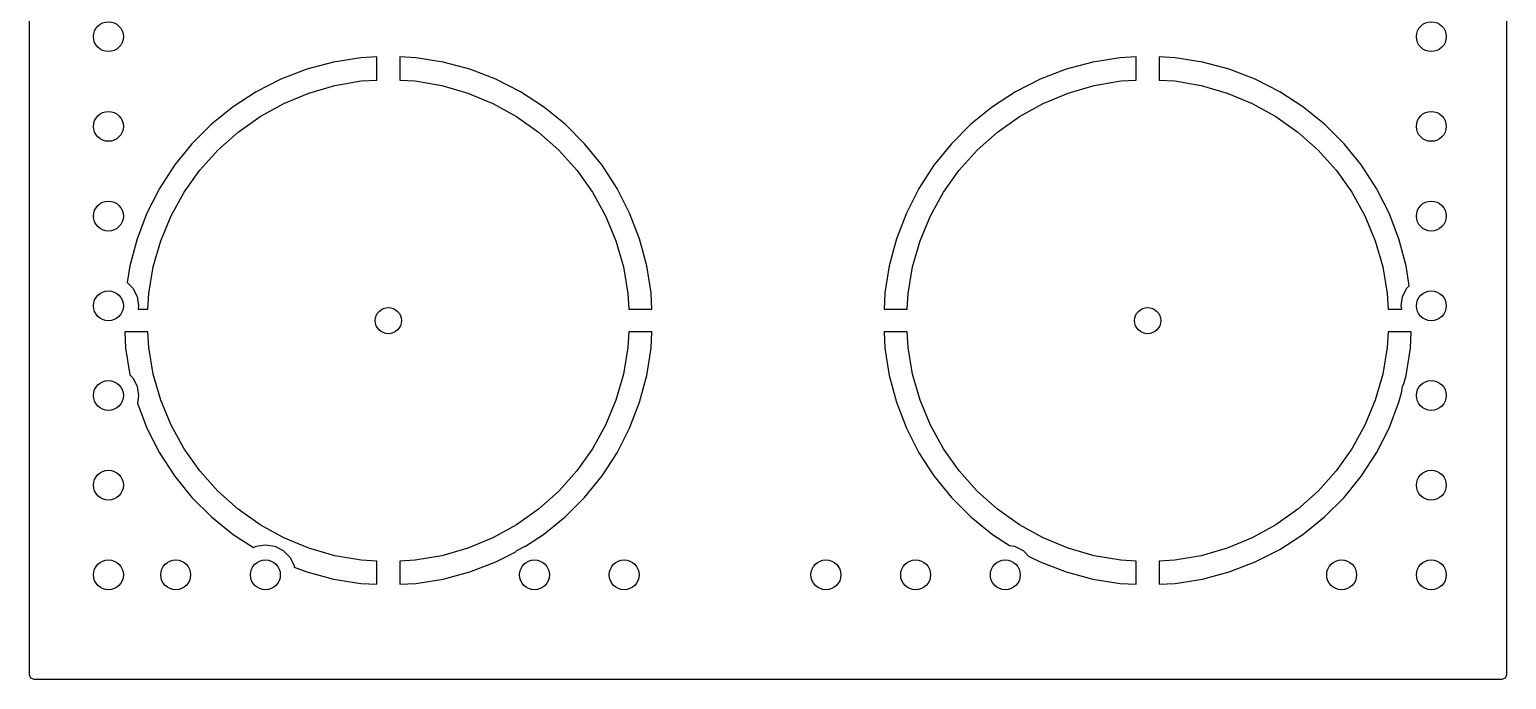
# Model space of a CAD drawing. Extents: x 5.46 to 6.24, y -4.92 to -3.35.
# Drawn here: x 5.458 to 6.235, y -4.923 to -4.581 of the extents above; entities that cross this region are included whole.
import ezdxf

# ---------------------------------------------------------------- set-up
doc = ezdxf.new("R2010")
doc.units = 0
doc.header["$MEASUREMENT"] = 0
doc.layers.add('BLACK', color=7, linetype='CONTINUOUS')

msp = doc.modelspace()

# ---------------------------------------------------------------- linework, layer by layer
at = {"layer": 'BLACK', "linetype": 'CONTINUOUS'}
for p, q in [((6.2355, -3.34746), (6.2355, -4.92054)), ((5.4575, -4.73998), (5.4575, -4.484)), ((5.61757, -4.59788), (5.6035, -4.60165)), ((5.63195, -4.5956), (5.61757, -4.59788)), ((5.61757, -4.59788), (5.61757, -4.59788)), ((5.64052, -4.59515), (5.63195, -4.5956)), ((5.63195, -4.5956), (5.63195, -4.5956)), ((5.64052, -4.60734), (5.64052, -4.59515)), ((5.64052, -4.59515), (5.64052, -4.59515)), ((5.66105, -4.5956), (5.65248, -4.59515)), ((5.65248, -4.59515), (5.65248, -4.60734)), ((5.67543, -4.59788), (5.66105, -4.5956)), ((5.66105, -4.5956), (5.66105, -4.5956)), ((5.6895, -4.60165), (5.67543, -4.59788)), ((5.67543, -4.59788), (5.67543, -4.59788)), ((6.01757, -4.59788), (6.0035, -4.60165)), ((6.03195, -4.5956), (6.01757, -4.59788)), ((6.01757, -4.59788), (6.01757, -4.59788)), ((6.04052, -4.59515), (6.03195, -4.5956)), ((6.03195, -4.5956), (6.03195, -4.5956)), ((6.04052, -4.60734), (6.04052, -4.59515)), ((6.04052, -4.59515), (6.04052, -4.59515)), ((6.06105, -4.5956), (6.05248, -4.59515)), ((6.05248, -4.59515), (6.05248, -4.60734)), ((6.07543, -4.59788), (6.06105, -4.5956)), ((6.06105, -4.5956), (6.06105, -4.5956)), ((6.0895, -4.60165), (6.07543, -4.59788)), ((6.07543, -4.59788), (6.07543, -4.59788)), ((5.6035, -4.60165), (5.5899, -4.60687)), ((5.6035, -4.60165), (5.6035, -4.60165)), ((5.7031, -4.60687), (5.6895, -4.60165)), ((5.6895, -4.60165), (5.6895, -4.60165)), ((6.0035, -4.60165), (5.9899, -4.60687)), ((6.0035, -4.60165), (6.0035, -4.60165)), ((6.1031, -4.60687), (6.0895, -4.60165)), ((6.0895, -4.60165), (6.0895, -4.60165)), ((5.57692, -4.61348), (5.5647, -4.62142)), ((5.5899, -4.60687), (5.57692, -4.61348)), ((5.60455, -4.61413), (5.61824, -4.61018)), ((5.61824, -4.61018), (5.63228, -4.6078)), ((5.63228, -4.6078), (5.64052, -4.60734)), ((5.65248, -4.60734), (5.66072, -4.6078)), ((5.66072, -4.6078), (5.67476, -4.61018)), ((5.67476, -4.61018), (5.68845, -4.61413)), ((5.71608, -4.61348), (5.7031, -4.60687)), ((5.7283, -4.62142), (5.71608, -4.61348)), ((5.97692, -4.61348), (5.9647, -4.62142)), ((5.9899, -4.60687), (5.97692, -4.61348)), ((6.00455, -4.61413), (6.01824, -4.61018)), ((6.01824, -4.61018), (6.03228, -4.6078)), ((6.03228, -4.6078), (6.04052, -4.60734)), ((6.05248, -4.60734), (6.06072, -4.6078)), ((6.06072, -4.6078), (6.07476, -4.61018)), ((6.07476, -4.61018), (6.08845, -4.61413)), ((6.11608, -4.61348), (6.1031, -4.60687)), ((6.1283, -4.62142), (6.11608, -4.61348)), ((5.57893, -4.62647), (5.5914, -4.61958)), ((5.5914, -4.61958), (5.60455, -4.61413)), ((5.68845, -4.61413), (5.7016, -4.61958)), ((5.7016, -4.61958), (5.71407, -4.62647)), ((5.97893, -4.62647), (5.9914, -4.61958)), ((5.9914, -4.61958), (6.00455, -4.61413)), ((6.08845, -4.61413), (6.1016, -4.61958)), ((6.1016, -4.61958), (6.11407, -4.62647)), ((5.5647, -4.62142), (5.55338, -4.63058)), ((5.56732, -4.63471), (5.57893, -4.62647)), ((5.71407, -4.62647), (5.72568, -4.63471)), ((5.73962, -4.63058), (5.7283, -4.62142)), ((5.7283, -4.62142), (5.7283, -4.62142)), ((5.9647, -4.62142), (5.95338, -4.63058)), ((5.96732, -4.63471), (5.97893, -4.62647)), ((6.11407, -4.62647), (6.12568, -4.63471)), ((6.13962, -4.63058), (6.1283, -4.62142)), ((6.1283, -4.62142), (6.1283, -4.62142)), ((5.55338, -4.63058), (5.54308, -4.64088)), ((5.55338, -4.63058), (5.55338, -4.63058)), ((5.5567, -4.6442), (5.56732, -4.63471)), ((5.72568, -4.63471), (5.7363, -4.6442)), ((5.74992, -4.64088), (5.73962, -4.63058)), ((5.73962, -4.63058), (5.73962, -4.63058)), ((5.95338, -4.63058), (5.94308, -4.64088)), ((5.95338, -4.63058), (5.95338, -4.63058)), ((5.9567, -4.6442), (5.96732, -4.63471)), ((6.12568, -4.63471), (6.1363, -4.6442)), ((6.14992, -4.64088), (6.13962, -4.63058)), ((6.13962, -4.63058), (6.13962, -4.63058)), ((5.54308, -4.64088), (5.53392, -4.6522)), ((5.54308, -4.64088), (5.54308, -4.64088)), ((5.54721, -4.65482), (5.5567, -4.6442)), ((5.7363, -4.6442), (5.74579, -4.65482)), ((5.75908, -4.6522), (5.74992, -4.64088)), ((5.74992, -4.64088), (5.74992, -4.64088)), ((5.94308, -4.64088), (5.93392, -4.6522)), ((5.94308, -4.64088), (5.94308, -4.64088)), ((5.94721, -4.65482), (5.9567, -4.6442)), ((6.1363, -4.6442), (6.14579, -4.65482)), ((6.15908, -4.6522), (6.14992, -4.64088)), ((6.14992, -4.64088), (6.14992, -4.64088)), ((5.53392, -4.6522), (5.52598, -4.66442)), ((5.76702, -4.66442), (5.75908, -4.6522)), ((5.93392, -4.6522), (5.92598, -4.66442)), ((6.16702, -4.66442), (6.15908, -4.6522)), ((5.53897, -4.66643), (5.54721, -4.65482)), ((5.74579, -4.65482), (5.75403, -4.66643)), ((5.93897, -4.66643), (5.94721, -4.65482)), ((6.14579, -4.65482), (6.15403, -4.66643)), ((5.52598, -4.66442), (5.51937, -4.6774)), ((5.53208, -4.6789), (5.53897, -4.66643)), ((5.75403, -4.66643), (5.76092, -4.6789)), ((5.77363, -4.6774), (5.76702, -4.66442)), ((5.92598, -4.66442), (5.91937, -4.6774)), ((5.93208, -4.6789), (5.93897, -4.66643)), ((6.15403, -4.66643), (6.16092, -4.6789)), ((6.17363, -4.6774), (6.16702, -4.66442)), ((5.51937, -4.6774), (5.51415, -4.691)), ((5.52663, -4.69205), (5.53208, -4.6789)), ((5.76092, -4.6789), (5.76637, -4.69205)), ((5.77885, -4.691), (5.77363, -4.6774)), ((5.91937, -4.6774), (5.91415, -4.691)), ((5.92663, -4.69205), (5.93208, -4.6789)), ((6.16092, -4.6789), (6.16637, -4.69205)), ((6.17885, -4.691), (6.17363, -4.6774)), ((5.51415, -4.691), (5.51038, -4.70507)), ((5.51415, -4.691), (5.51415, -4.691)), ((5.78262, -4.70507), (5.77885, -4.691)), ((5.77885, -4.691), (5.77885, -4.691)), ((5.91415, -4.691), (5.91038, -4.70507)), ((5.91415, -4.691), (5.91415, -4.691)), ((6.18262, -4.70507), (6.17885, -4.691)), ((6.17885, -4.691), (6.17885, -4.691)), ((5.52268, -4.70574), (5.52663, -4.69205)), ((5.76637, -4.69205), (5.77032, -4.70574)), ((5.92268, -4.70574), (5.92663, -4.69205)), ((6.16637, -4.69205), (6.17032, -4.70574)), ((5.51038, -4.70507), (5.50898, -4.71393)), ((5.51038, -4.70507), (5.51038, -4.70507)), ((5.5203, -4.71978), (5.52268, -4.70574)), ((5.77032, -4.70574), (5.7727, -4.71978)), ((5.7849, -4.71945), (5.78262, -4.70507)), ((5.78262, -4.70507), (5.78262, -4.70507)), ((5.91038, -4.70507), (5.9081, -4.71945)), ((5.91038, -4.70507), (5.91038, -4.70507)), ((5.9203, -4.71978), (5.92268, -4.70574)), ((6.17032, -4.70574), (6.1727, -4.71978)), ((6.18429, -4.71563), (6.18262, -4.70507)), ((6.18262, -4.70507), (6.18262, -4.70507)), ((5.50898, -4.71393), (5.5119, -4.71685)), ((5.5119, -4.71685), (5.51416, -4.72128)), ((5.51416, -4.72128), (5.51493, -4.72619)), ((5.51984, -4.72802), (5.5203, -4.71978)), ((5.7727, -4.71978), (5.77316, -4.72802)), ((5.78535, -4.72802), (5.7849, -4.71945)), ((5.9081, -4.71945), (5.90765, -4.72802)), ((5.91984, -4.72802), (5.9203, -4.71978)), ((6.1727, -4.71978), (6.17316, -4.72802)), ((6.18004, -4.72619), (6.18081, -4.72128)), ((6.18081, -4.72128), (6.18307, -4.71685)), ((6.18307, -4.71685), (6.18429, -4.71563)), ((5.51493, -4.72619), (5.51464, -4.72802)), ((5.51464, -4.72802), (5.51984, -4.72802)), ((5.77316, -4.72802), (5.78535, -4.72802)), ((5.78535, -4.72802), (5.78535, -4.72802)), ((5.90765, -4.72802), (5.90765, -4.72802)), ((5.90765, -4.72802), (5.91984, -4.72802)), ((6.17316, -4.72802), (6.18033, -4.72802)), ((6.18033, -4.72802), (6.18004, -4.72619)), ((5.4575, -4.92054), (5.4575, -4.73998)), ((5.50765, -4.73998), (5.5081, -4.74855)), ((5.51984, -4.73998), (5.50765, -4.73998)), ((5.5203, -4.74822), (5.51984, -4.73998)), ((5.77316, -4.73998), (5.7727, -4.74822)), ((5.78535, -4.73998), (5.77316, -4.73998)), ((5.7849, -4.74855), (5.78535, -4.73998)), ((5.91984, -4.73998), (5.90765, -4.73998)), ((5.90765, -4.73998), (5.9081, -4.74855)), ((5.9203, -4.74822), (5.91984, -4.73998)), ((6.17316, -4.73998), (6.1727, -4.74822)), ((6.18535, -4.73998), (6.17316, -4.73998)), ((6.1849, -4.74855), (6.18535, -4.73998)), ((5.5081, -4.74855), (5.51032, -4.76251)), ((5.52268, -4.76226), (5.5203, -4.74822)), ((5.7727, -4.74822), (5.77032, -4.76226)), ((5.78262, -4.76293), (5.7849, -4.74855)), ((5.9081, -4.74855), (5.91038, -4.76293)), ((5.92268, -4.76226), (5.9203, -4.74822)), ((6.1727, -4.74822), (6.17032, -4.76226)), ((6.18262, -4.76293), (6.1849, -4.74855)), ((5.51032, -4.76251), (5.5119, -4.7641)), ((5.5119, -4.7641), (5.51416, -4.76852)), ((5.51416, -4.76852), (5.51493, -4.77343)), ((5.52663, -4.77595), (5.52268, -4.76226)), ((5.77032, -4.76226), (5.76637, -4.77595)), ((5.77885, -4.777), (5.78262, -4.76293)), ((5.78262, -4.76293), (5.78262, -4.76293)), ((5.91038, -4.76293), (5.91038, -4.76293)), ((5.91038, -4.76293), (5.91415, -4.777)), ((5.92663, -4.77595), (5.92268, -4.76226)), ((6.17032, -4.76226), (6.16637, -4.77595)), ((6.18037, -4.77133), (6.18081, -4.76852)), ((6.18081, -4.76852), (6.18146, -4.76725)), ((6.18146, -4.76725), (6.18262, -4.76293)), ((6.18262, -4.76293), (6.18262, -4.76293)), ((5.51493, -4.77343), (5.5143, -4.7774)), ((5.53208, -4.7891), (5.52663, -4.77595)), ((5.76637, -4.77595), (5.76092, -4.7891)), ((5.93208, -4.7891), (5.92663, -4.77595)), ((6.16637, -4.77595), (6.16092, -4.7891)), ((6.17885, -4.777), (6.18037, -4.77133)), ((5.5143, -4.7774), (5.51937, -4.7906)), ((5.77363, -4.7906), (5.77885, -4.777)), ((5.77885, -4.777), (5.77885, -4.777)), ((5.91415, -4.777), (5.91415, -4.777)), ((5.91415, -4.777), (5.91937, -4.7906)), ((6.17363, -4.7906), (6.17885, -4.777)), ((6.17885, -4.777), (6.17885, -4.777)), ((5.51937, -4.7906), (5.52598, -4.80358)), ((5.53897, -4.80157), (5.53208, -4.7891)), ((5.76092, -4.7891), (5.75403, -4.80157)), ((5.76702, -4.80358), (5.77363, -4.7906)), ((5.91937, -4.7906), (5.92598, -4.80358)), ((5.93897, -4.80157), (5.93208, -4.7891)), ((6.16092, -4.7891), (6.15403, -4.80157)), ((6.16702, -4.80358), (6.17363, -4.7906)), ((5.52598, -4.80358), (5.53392, -4.8158)), ((5.54721, -4.81318), (5.53897, -4.80157)), ((5.75403, -4.80157), (5.74579, -4.81318)), ((5.75908, -4.8158), (5.76702, -4.80358)), ((5.92598, -4.80358), (5.93392, -4.8158)), ((5.94721, -4.81318), (5.93897, -4.80157)), ((6.15403, -4.80157), (6.14579, -4.81318)), ((6.15908, -4.8158), (6.16702, -4.80358)), ((5.5567, -4.8238), (5.54721, -4.81318)), ((5.74579, -4.81318), (5.7363, -4.8238)), ((5.9567, -4.8238), (5.94721, -4.81318)), ((6.14579, -4.81318), (6.1363, -4.8238)), ((5.53392, -4.8158), (5.54308, -4.82712)), ((5.74992, -4.82712), (5.75908, -4.8158)), ((5.93392, -4.8158), (5.94308, -4.82712)), ((6.14992, -4.82712), (6.15908, -4.8158)), ((5.54308, -4.82712), (5.54308, -4.82712)), ((5.54308, -4.82712), (5.55338, -4.83742)), ((5.56732, -4.83329), (5.5567, -4.8238)), ((5.7363, -4.8238), (5.72568, -4.83329)), ((5.73962, -4.83742), (5.74992, -4.82712)), ((5.74992, -4.82712), (5.74992, -4.82712)), ((5.94308, -4.82712), (5.94308, -4.82712)), ((5.94308, -4.82712), (5.95338, -4.83742)), ((5.96732, -4.83329), (5.9567, -4.8238)), ((6.1363, -4.8238), (6.12568, -4.83329)), ((6.13962, -4.83742), (6.14992, -4.82712)), ((6.14992, -4.82712), (6.14992, -4.82712)), ((5.55338, -4.83742), (5.55338, -4.83742)), ((5.55338, -4.83742), (5.5647, -4.84658)), ((5.57893, -4.84153), (5.56732, -4.83329)), ((5.72568, -4.83329), (5.71407, -4.84153)), ((5.7283, -4.84658), (5.73962, -4.83742)), ((5.73962, -4.83742), (5.73962, -4.83742)), ((5.95338, -4.83742), (5.95338, -4.83742)), ((5.95338, -4.83742), (5.9647, -4.84658)), ((5.97893, -4.84153), (5.96732, -4.83329)), ((6.12568, -4.83329), (6.11407, -4.84153)), ((6.1283, -4.84658), (6.13962, -4.83742)), ((6.13962, -4.83742), (6.13962, -4.83742)), ((5.5647, -4.84658), (5.5647, -4.84658)), ((5.5647, -4.84658), (5.57542, -4.85354)), ((5.5914, -4.84842), (5.57893, -4.84153)), ((5.71407, -4.84153), (5.7016, -4.84842)), ((5.71873, -4.85279), (5.7283, -4.84658)), ((5.9647, -4.84658), (5.9647, -4.84658)), ((5.9647, -4.84658), (5.97363, -4.85238)), ((5.9914, -4.84842), (5.97893, -4.84153)), ((6.11407, -4.84153), (6.1016, -4.84842)), ((6.11608, -4.85452), (6.1283, -4.84658)), ((5.57542, -4.85354), (5.57683, -4.85282)), ((5.57683, -4.85282), (5.58174, -4.85204)), ((5.58174, -4.85204), (5.58664, -4.85282)), ((5.58664, -4.85282), (5.59107, -4.85507)), ((5.60455, -4.85387), (5.5914, -4.84842)), ((5.61824, -4.85782), (5.60455, -4.85387)), ((5.68845, -4.85387), (5.67476, -4.85782)), ((5.7016, -4.84842), (5.68845, -4.85387)), ((5.71414, -4.85507), (5.71856, -4.85282)), ((5.71856, -4.85282), (5.71873, -4.85279)), ((5.97363, -4.85238), (5.97641, -4.85282)), ((5.97641, -4.85282), (5.98083, -4.85507)), ((6.00455, -4.85387), (5.9914, -4.84842)), ((6.01824, -4.85782), (6.00455, -4.85387)), ((6.08845, -4.85387), (6.07476, -4.85782)), ((6.1016, -4.84842), (6.08845, -4.85387)), ((6.1031, -4.86113), (6.11608, -4.85452)), ((5.59107, -4.85507), (5.59458, -4.85859)), ((5.59458, -4.85859), (5.59683, -4.86301)), ((5.63228, -4.8602), (5.61824, -4.85782)), ((5.64052, -4.86066), (5.63228, -4.8602)), ((5.64052, -4.87285), (5.64052, -4.86066)), ((5.66072, -4.8602), (5.65248, -4.86066)), ((5.65248, -4.86066), (5.65248, -4.87285)), ((5.67476, -4.85782), (5.66072, -4.8602)), ((5.6895, -4.86635), (5.7031, -4.86113)), ((5.7031, -4.86113), (5.71326, -4.85595)), ((5.71326, -4.85595), (5.71414, -4.85507)), ((5.98083, -4.85507), (5.98375, -4.858)), ((5.98375, -4.858), (5.9899, -4.86113)), ((5.9899, -4.86113), (6.0035, -4.86635)), ((6.03228, -4.8602), (6.01824, -4.85782)), ((6.04052, -4.86066), (6.03228, -4.8602)), ((6.04052, -4.87285), (6.04052, -4.86066)), ((6.06072, -4.8602), (6.05248, -4.86066)), ((6.05248, -4.86066), (6.05248, -4.87285)), ((6.07476, -4.85782), (6.06072, -4.8602)), ((6.0895, -4.86635), (6.1031, -4.86113)), ((5.59683, -4.86301), (5.59696, -4.86384)), ((5.59696, -4.86384), (5.6035, -4.86635)), ((5.6035, -4.86635), (5.6035, -4.86635)), ((5.6035, -4.86635), (5.61757, -4.87012)), ((5.61757, -4.87012), (5.61757, -4.87012)), ((5.61757, -4.87012), (5.63195, -4.8724)), ((5.66105, -4.8724), (5.67543, -4.87012)), ((5.67543, -4.87012), (5.6895, -4.86635)), ((5.67543, -4.87012), (5.67543, -4.87012)), ((5.6895, -4.86635), (5.6895, -4.86635)), ((6.0035, -4.86635), (6.0035, -4.86635)), ((6.0035, -4.86635), (6.01757, -4.87012)), ((6.01757, -4.87012), (6.01757, -4.87012)), ((6.01757, -4.87012), (6.03195, -4.8724)), ((6.06105, -4.8724), (6.07543, -4.87012)), ((6.07543, -4.87012), (6.0895, -4.86635)), ((6.07543, -4.87012), (6.07543, -4.87012)), ((6.0895, -4.86635), (6.0895, -4.86635)), ((5.63195, -4.8724), (5.64052, -4.87285)), ((5.64052, -4.87285), (5.64052, -4.87285)), ((5.65248, -4.87285), (5.66105, -4.8724)), ((6.03195, -4.8724), (6.04052, -4.87285)), ((6.04052, -4.87285), (6.04052, -4.87285)), ((6.05248, -4.87285), (6.06105, -4.8724)), ((5.45822, -4.92228), (5.4575, -4.92054)), ((5.45996, -4.923), (5.45822, -4.92228)), ((6.23304, -4.923), (5.45996, -4.923)), ((6.23478, -4.92228), (6.23304, -4.923)), ((6.2355, -4.92054), (6.23478, -4.92228))]:
    msp.add_line(p, q, dxfattribs=at)
at = {"layer": 'BLACK'}
for centre, radius in [((5.49906, -4.58445), 0.00787), ((6.19591, -4.58445), 0.00787), ((5.49906, -4.6317), 0.00787), ((6.19591, -4.6317), 0.00787), ((5.49906, -4.67894), 0.00787), ((6.19591, -4.67894), 0.00787), ((5.49906, -4.72619), 0.00787), ((6.19591, -4.72619), 0.00787), ((5.6465, -4.734), 0.00689), ((6.0465, -4.734), 0.00689), ((5.49906, -4.77343), 0.00787), ((6.19591, -4.77343), 0.00787), ((5.49906, -4.82067), 0.00787), ((6.19591, -4.82067), 0.00787), ((5.49906, -4.86792), 0.00787), ((5.53449, -4.86792), 0.00787), ((5.58174, -4.86792), 0.00787), ((5.72347, -4.86792), 0.00787), ((5.77071, -4.86792), 0.00787), ((5.87701, -4.86792), 0.00787), ((5.92426, -4.86792), 0.00787), ((5.9715, -4.86792), 0.00787), ((6.14867, -4.86792), 0.00787), ((6.19591, -4.86792), 0.00787)]:
    msp.add_circle(centre, radius, dxfattribs=at)

doc.saveas('drawing.dxf')
